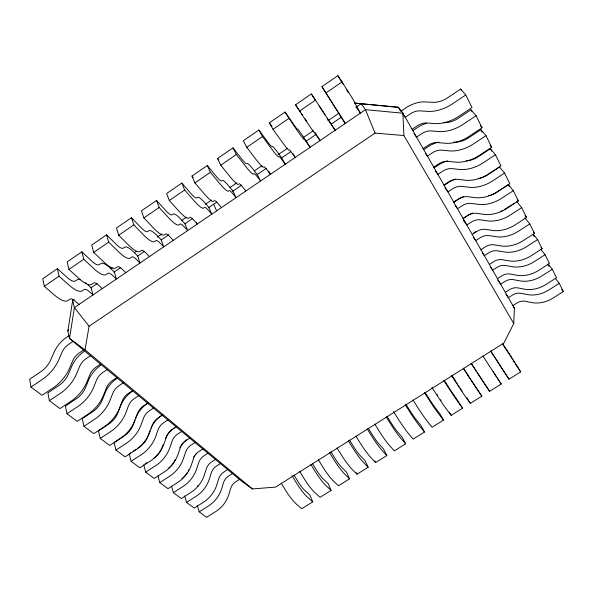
<?xml version="1.0" encoding="UTF-8"?>
<svg xmlns="http://www.w3.org/2000/svg" width="593" height="593" viewBox="0 0 593 593"><rect width="100%" height="100%" fill="white"/><g stroke="black" fill="none" stroke-linecap="round" stroke-linejoin="round"><path stroke-width="0.89" d="M74.192 299.243L72.665 300.28L67.876 331.027L69.514 338.425L241.796 481.323L252.403 488.936L275.582 487.098L503.894 343.05L513.76 323.526L514.383 308.197L402.899 113.211L398.392 107.311L354.762 103.108L398.392 107.311L400.231 110.52M252.403 488.936L85.029 349.833L89.083 326.239L375.043 133.114L403.907 135.538L513.76 323.526M163.038 444.928L161.696 448.634A14.973 10.111 -51.2 0 1 154.64 457.574L153.565 458.307M150.111 430.348L147.494 437.464A15.24 10.103 -50.8 0 1 140.282 446.536L137.65 448.293M135.812 417.828L136.308 416.605A20.933 13.935 -49.7 0 1 146.041 404.463L148.569 402.758M67.876 331.027L68.647 329.397M84.11 351.486L82.931 352.316A22.616 13.772 -48.5 0 0 72.22 365.244L68.054 374.984A16.745 9.948 -49.2 0 1 59.923 384.805L47.885 392.907L49.338 400.668L60.004 408.577L71.004 401.261A27.604 16.641 -49.4 0 0 86.934 381.87L89.84 374.724A11.171 6.901 -48.7 0 1 96.14 367.067L100.521 364.139M100.78 365.295L99.624 366.111A22.171 13.839 -48.8 0 0 89.165 378.831L85.184 388.452A16.419 9.999 -49.5 0 1 77.246 398.111L65.415 406.035L66.972 413.744L77.223 421.349L88.046 414.196A27.07 16.715 -49.7 0 0 103.582 395.123L106.369 388.059A10.948 6.931 -49 0 1 112.514 380.521L116.821 377.659M116.821 378.579L115.679 379.379A21.741 13.884 -49.1 0 0 105.48 391.899L101.648 401.402A16.107 10.037 -49.9 0 1 93.909 410.912L82.271 418.658L83.932 426.323L93.79 433.631L104.435 426.634A26.559 16.774 -50.1 0 0 119.601 407.865L122.269 400.89A10.741 6.946 -49.3 0 1 128.266 393.47L132.506 390.668M132.261 391.373L131.142 392.151A21.333 13.921 -49.4 0 0 121.18 404.485L117.503 413.877A15.811 10.066 -50.2 0 1 109.95 423.232L98.497 430.815L100.247 438.42L109.742 445.462L120.209 438.612A26.07 16.819 -50.4 0 0 135.019 420.133M80.611 279.763A23.787 6.99 54.3 0 0 77.846 279.473L74.681 281.245A18.227 5.359 53.5 0 1 67.928 278.124L57.365 268.688L42.755 278.74L44.319 286.33L54.208 294.869A30.332 9.429 53.3 0 0 67.854 300.592L70.182 299.05A11.86 3.684 54.1 0 1 75.378 301.251L79.017 304.446M81.864 251.832L83.783 259.23L93.294 268.125A30.51 8.109 53.9 0 0 106.028 274.566L108.03 273.247A11.934 3.165 54.6 0 1 112.878 275.723L116.384 279.044L114.308 271.905L109.757 267.591A23.876 6.338 54.6 0 0 101.529 263.277L98.646 264.856A18.294 4.863 53.9 0 1 92.174 261.506L81.864 251.832L67.142 261.958L68.929 269.437L78.58 278.199A30.443 8.606 53.7 0 0 91.656 284.366L93.783 282.957A11.904 3.365 54.4 0 1 98.764 285.337L102.315 288.606M106.562 234.843L108.697 242.122L117.977 251.239A30.628 7.264 54.2 0 0 130.119 258.14L131.92 256.962A11.979 2.839 54.8 0 1 136.546 259.608L139.963 263.01L137.687 255.976L133.247 251.558A23.965 5.678 54.8 0 0 125.397 246.955L122.788 248.341A18.361 4.359 54.2 0 1 116.613 244.753L106.562 234.843L91.722 245.05L93.724 252.403L103.145 261.387A30.554 7.776 54 0 0 115.642 268.014L117.562 266.746A11.949 3.039 54.7 0 1 122.321 269.296L125.79 272.647M131.446 217.713L133.818 224.873L142.854 234.22A30.74 6.412 54.6 0 0 154.402 241.588L155.989 240.55A12.023 2.505 55.1 0 1 160.392 243.375L163.72 246.858L161.244 239.935L156.915 235.406A24.054 5.011 55.1 0 0 149.436 230.507L147.116 231.693A18.427 3.84 54.6 0 1 141.245 227.875L131.446 217.713L116.495 228.008L118.726 235.243L127.903 244.449A30.673 6.923 54.4 0 0 139.815 251.536L141.527 250.409A11.993 2.706 54.9 0 1 146.063 253.129L149.443 256.561M156.537 200.456L159.139 207.491L167.93 217.068A30.858 5.545 54.9 0 0 178.871 224.91L180.25 224.013A12.068 2.164 55.4 0 1 184.416 227.015L187.655 230.581L184.972 223.769L180.761 219.136A24.15 4.329 55.4 0 0 173.667 213.932L171.636 214.918A18.502 3.321 54.9 0 1 166.062 210.863L156.537 200.456L141.46 210.826L143.921 217.942L152.861 227.378A30.792 6.063 54.7 0 0 164.165 234.932L165.669 233.953A12.038 2.365 55.2 0 1 169.976 236.852L173.275 240.358M181.821 183.059L184.66 189.968L193.199 199.774A30.977 4.655 55.2 0 0 203.532 208.099L204.689 207.35A12.112 1.816 55.6 0 1 208.625 210.537L211.775 214.184L208.877 207.476L204.785 202.739A24.239 3.64 55.6 0 0 198.084 197.232L196.35 198.018A18.568 2.795 55.2 0 1 191.079 193.718L181.821 183.059L166.626 193.511L169.324 200.501L178.011 210.167A30.903 5.189 55 0 0 188.715 218.194L190.005 217.364A12.082 2.024 55.5 0 1 194.074 220.44L197.276 224.035L196.587 222.345M221.471 207.587L218.357 203.91A12.127 1.675 55.7 0 0 214.518 200.649L213.45 201.338A31.029 4.299 55.3 0 1 203.369 192.821L194.927 182.918L191.999 176.062L207.313 165.521L216.297 176.44A18.642 2.253 55.5 0 0 221.248 180.976L222.686 180.398A24.335 2.935 55.8 0 1 228.994 186.217L232.967 191.065L236.073 197.662L233.019 193.926A12.156 1.468 55.8 0 0 229.321 190.561L228.379 191.154A31.095 3.758 55.5 0 1 218.676 182.347L210.389 172.296L207.313 165.521M245.843 191.013L242.826 187.247A12.179 1.327 55.9 0 0 239.224 183.8L238.371 184.341A31.147 3.395 55.7 0 1 228.92 175.335L220.744 165.195L217.572 158.464L233.012 147.842L241.714 159.02A18.717 1.705 55.9 0 0 246.347 163.809L247.481 163.438A24.424 2.224 56.1 0 1 253.389 169.568L257.236 174.535L260.564 181.006L257.599 177.196A12.208 1.112 56.1 0 0 254.145 173.638L253.426 174.083A31.221 2.846 55.9 0 1 244.353 164.78L236.325 154.491L233.012 147.842M258.911 130.015L262.477 136.531L270.245 147.064A31.347 1.92 56.2 0 0 278.666 156.871L279.155 156.582A12.253 0.749 56.3 0 1 282.372 160.325L285.233 164.231L281.69 157.871L277.961 152.794A24.521 1.497 56.3 0 0 272.469 146.345L271.646 146.501A18.791 1.149 56.2 0 1 267.339 141.46L258.911 130.015L243.345 140.726L246.762 147.323L254.686 157.708A31.273 2.476 56 0 0 263.5 167.211L264.122 166.826A12.223 0.964 56.2 0 1 267.487 170.465L270.408 174.312L268.703 171.095M292.89 153.535L295.158 157.486L292.334 153.55A12.275 0.6 56.4 0 0 289.214 149.725L288.821 149.947A31.399 1.549 56.3 0 1 280.652 139.941L273.002 129.311L269.333 122.847L285.025 112.047L293.164 123.759A18.865 0.586 56.5 0 0 297.145 129.059L297.656 129.118A24.617 0.763 56.6 0 1 302.734 135.893L310.102 147.323L307.33 143.336A12.305 0.385 56.6 0 0 304.365 139.392L304.105 139.525A31.473 0.978 56.5 0 1 296.337 129.215L285.025 112.047M317.203 135.879L320.101 140.526L314.342 132.55A31.525 0.6 56.6 0 1 306.833 122.032L295.529 104.82L311.355 93.939L335.156 130.29L331.161 124.167M321.94 86.652L345.237 123.44L321.94 86.652L337.891 75.674L349.166 93.064A31.733 0.949 57.2 0 1 355.592 104.427L360.411 113.122L356.185 107.118M44.319 286.33L59.063 276.212L57.365 268.688M68.929 269.437L83.783 259.23M93.724 252.403L108.697 242.122M118.726 235.243L133.818 224.873M143.921 217.942L159.139 207.491M169.324 200.501L184.66 189.968M194.927 182.918L210.389 172.296M220.744 165.195L236.325 154.491M246.762 147.323L262.477 136.531M273.002 129.311L288.843 118.43M299.45 111.15L315.424 100.18L311.355 93.939M326.12 92.834L342.228 81.775M110.706 268.888L112.233 267.843M134.403 252.722L136.701 251.15M157.345 237.074L161.933 233.939M181.806 220.381L186.395 217.253M205.512 204.214L211.627 200.041M229.98 187.521L236.859 182.829M254.441 170.828L262.091 165.617M278.147 154.662L287.323 148.406M303.379 137.45L313.319 130.668M327.847 120.764L338.551 113.456M90.981 287.798L97.089 283.632M113.886 272.194L120.757 267.51M137.554 256.065L144.425 251.388M161.222 239.943L168.857 234.739M184.89 223.82L192.525 218.617M208.432 207.78L216.69 202.154M232.612 191.309L241.796 185.053M257.103 174.624L266.294 168.36M281.601 157.931L290.785 151.675M306.099 141.245L316.047 134.463M331.354 124.033L341.309 117.251M355.852 107.348L361.211 103.693L365.481 109.668L375.043 133.114M68.758 335.779L65.571 337.973A23.083 13.698 -48.2 0 0 54.586 351.115L50.242 360.967A17.086 9.881 -48.9 0 1 41.895 370.951L29.65 379.246L30.984 387.059L42.088 395.294L53.281 387.8A28.153 16.552 -49.1 0 0 69.618 368.09L72.657 360.855A11.393 6.871 -48.4 0 1 79.114 353.08L83.569 350.085M400.712 111.365L407.228 107.007A24.402 15.218 -31.5 0 1 423.795 101.855L433.906 102.381A18.272 11.148 -30.3 0 0 446.648 98.438L460.628 89.069L465.764 94.939L472.013 107.518L459.271 116.043A30.087 18.65 -30.1 0 1 434.158 123.574L426.819 123.003A12.038 7.62 -31.3 0 0 417.027 125.946L412.083 129.274M73.065 341.375L68.566 344.407A11.534 6.842 -48.2 0 0 62.006 352.264L58.892 359.558A28.494 16.485 -48.9 0 1 42.296 379.461L30.984 387.059M465.764 94.939L452.867 103.605A30.473 18.598 -30.3 0 1 427.509 111.373L420.118 110.861A12.194 7.605 -31.5 0 0 410.223 113.9L405.227 117.273L402.721 113.989M412.772 130.668L418.443 126.902A23.883 15.277 -31.2 0 1 426.597 123.255M90.432 355.77L86.007 358.743A11.304 6.886 -48.5 0 0 79.61 366.474L76.63 373.672A27.93 16.589 -49.2 0 1 60.456 393.248L49.338 400.668M423.135 148.606L427.983 145.367A11.786 7.642 -31 0 1 437.627 142.565L444.869 143.232A29.457 18.709 -29.7 0 0 469.574 136.086L482.065 127.777L476.083 115.724L470.968 109.809L457.262 118.934A17.886 11.193 -29.9 0 1 444.728 122.677L443.379 122.625M423.639 149.658L429.199 145.997A23.386 15.307 -30.8 0 1 438.864 142.046M476.083 115.724L463.444 124.167A29.828 18.672 -29.9 0 1 438.501 131.535L431.2 130.92A11.934 7.635 -31.2 0 0 421.467 133.81L416.56 137.102L414.055 133.796M107.118 369.609L102.767 372.515A11.082 6.916 -48.8 0 0 96.533 380.12L93.672 387.236A27.389 16.678 -49.5 0 1 77.898 406.494L66.972 413.744M433.742 167.159L438.501 163.994A11.549 7.657 -30.6 0 1 447.997 161.333L455.15 162.089A28.857 18.746 -29.3 0 0 479.455 155.299L491.708 147.197L485.971 135.641L480.886 129.682L467.432 138.584A17.516 11.223 -29.5 0 1 455.105 142.135L453.771 142.068M434.069 167.901L439.524 164.32A22.912 15.329 -30.5 0 1 447.418 160.918M485.971 135.641L473.577 143.869A29.213 18.724 -29.5 0 1 449.034 150.867L441.822 150.162A11.69 7.65 -30.8 0 0 432.245 152.905L427.434 156.115L425.433 153.461M123.166 382.922L118.889 385.761A10.867 6.938 -49.1 0 0 112.803 393.248L110.068 400.275A26.863 16.745 -49.9 0 1 94.672 419.229L83.932 426.323M443.935 184.972L448.605 181.888A11.311 7.665 -30.3 0 1 457.952 179.353L465.016 180.198A28.279 18.768 -28.9 0 0 488.936 173.734L500.959 165.832L495.451 154.743L490.389 148.754L477.195 157.434A17.16 11.245 -29.1 0 1 466.224 160.814M444.09 185.431L449.457 181.94A22.46 15.336 -30.1 0 1 455.624 179.13M495.451 154.743L483.295 162.764A28.627 18.754 -29.1 0 1 459.138 169.42L452.022 168.627A11.452 7.665 -30.5 0 0 442.593 171.236L437.871 174.372L435.373 171.036M138.614 395.739L134.403 398.511A10.659 6.953 -49.4 0 0 128.466 405.886L125.835 412.832A26.366 16.797 -50.2 0 1 110.809 431.482L100.247 438.42M147.613 403.203L143.439 405.938A10.541 6.96 -49.6 0 0 137.583 413.239L132.773 425.885A15.522 10.088 -50.5 0 1 125.39 435.099L114.123 442.519L115.954 450.072L125.108 456.855L135.404 450.154A25.595 16.841 -50.7 0 0 149.881 431.956L152.334 425.144A10.348 6.968 -49.9 0 1 158.064 417.954L162.163 415.27M453.727 202.102L458.315 199.085A11.097 7.665 -29.9 0 1 467.514 196.676L474.489 197.588A27.73 18.768 -28.5 0 0 498.038 191.443L509.839 183.726L504.554 173.074L499.521 167.063L486.571 175.528A16.826 11.252 -28.7 0 1 478.151 178.56M453.734 202.295L459.004 198.877A22.023 15.329 -29.7 0 1 463.511 196.706M504.554 173.074L492.62 180.902A28.056 18.768 -28.7 0 1 468.848 187.232L461.821 186.365A11.223 7.665 -30.1 0 0 452.533 188.848L447.893 191.902L446.9 190.568M153.498 408.08L149.354 410.801A10.466 6.968 -49.7 0 0 143.55 418.058L141.03 424.922A25.877 16.826 -50.5 0 1 126.353 443.282L115.954 450.072M463.14 218.572L467.647 215.63A10.882 7.657 -29.5 0 1 476.713 213.332L483.606 214.318A27.196 18.761 -28 0 0 506.793 208.462L518.378 200.923L513.293 190.687L508.297 184.653L495.578 192.925A16.5 11.252 -28.3 0 1 490.908 195.008M162.89 414.663L160.406 416.33A20.555 13.95 -50.1 0 0 150.889 428.294M463.126 218.446L468.188 215.185A21.6 15.314 -29.3 0 1 472.628 213.072M513.293 190.687L501.582 198.329A27.515 18.768 -28.3 0 1 478.18 204.355L471.242 203.414A11.008 7.665 -29.7 0 0 462.088 205.778L457.537 208.766L455.053 205.415M167.841 419.977L163.764 422.639A10.274 6.968 -50.1 0 0 158.086 429.784L155.67 436.567A25.417 16.849 -50.8 0 1 141.327 454.653L131.097 461.295L129.192 453.801L130.727 452.8M133.04 451.303L136.116 449.294M511.492 204.985L504.243 209.655M512.989 204.014L514.487 203.036M473.57 233.093L475.838 231.626M176.203 426.916L172.163 429.54A10.163 6.975 -50.2 0 0 166.566 436.626L164.202 443.356A25.143 16.856 -51 0 1 150.051 461.28L139.918 467.84L131.097 461.295M472.213 234.435L476.639 231.552A10.674 7.642 -29.1 0 1 485.571 229.365L492.375 230.41A26.692 18.739 -27.6 0 0 515.206 224.836L526.584 217.468L521.699 207.617L516.733 201.576M521.699 207.617L510.195 215.089A26.989 18.754 -27.9 0 1 487.149 220.826L480.3 219.818A10.8 7.65 -29.3 0 0 471.287 222.071L466.81 224.992L463.837 220.959M181.68 431.459L177.663 434.061A10.088 6.968 -50.4 0 0 172.118 441.103L169.791 447.804A24.965 16.863 -51.2 0 1 155.766 465.616L145.693 472.124L143.721 464.69M145.233 463.704L146.753 462.725M189.745 438.145L185.772 440.725A9.985 6.968 -50.6 0 0 180.294 447.7L178.019 454.357A24.706 16.863 -51.4 0 1 164.187 472.006L154.202 478.44L145.693 472.124M480.945 249.712L485.296 246.896A10.481 7.627 -28.7 0 1 494.102 244.805L500.818 245.91A26.196 18.702 -27.2 0 0 523.315 240.595L534.493 233.39L529.786 223.909L524.849 217.861M529.786 223.909L518.49 231.211A26.492 18.724 -27.4 0 1 495.792 236.681L489.017 235.606A10.592 7.642 -28.9 0 0 480.145 237.756L475.742 240.61L473.281 237.252M195.03 442.534L191.079 445.084A9.911 6.968 -50.7 0 0 185.653 452.022L183.415 458.648A24.535 16.863 -51.5 0 1 169.702 476.194L159.776 482.569L157.968 476.009M202.821 448.997L198.907 451.518A9.807 6.96 -50.9 0 0 193.548 458.396L191.361 464.971A24.283 16.856 -51.7 0 1 177.826 482.361L167.997 488.662L159.776 482.569M489.366 264.441L493.643 261.683A10.289 7.605 -28.2 0 1 502.323 259.682L508.957 260.838A25.729 18.657 -26.7 0 0 531.12 255.768L542.106 248.726L537.569 239.594L533.211 234.213M537.569 239.594L526.465 246.732A26.01 18.687 -27 0 1 504.109 251.943L497.423 250.824A10.4 7.62 -28.5 0 0 488.676 252.87L484.348 255.665L482.383 252.981M207.928 453.23L204.036 455.735A9.74 6.96 -51.1 0 0 198.722 462.57L196.572 469.115A24.113 16.849 -51.9 0 1 183.148 486.401L173.378 492.657L171.518 486.149M215.459 459.471L211.597 461.947A9.644 6.953 -51.3 0 0 206.357 468.729L204.251 475.23A23.876 16.841 -52.1 0 1 190.998 492.36L181.317 498.543L173.378 492.657M497.49 278.643L501.7 275.945A10.103 7.583 -27.8 0 1 510.247 274.04L516.807 275.241A25.277 18.605 -26.2 0 0 538.644 270.401L549.444 263.507L545.071 254.701L540.749 249.327M545.071 254.701L534.16 261.691A25.543 18.635 -26.5 0 1 512.13 266.665L505.525 265.486A10.214 7.598 -28.1 0 0 496.904 267.45L492.65 270.178L490.693 267.495M220.388 463.57L216.556 466.024A9.577 6.946 -51.4 0 0 211.353 472.762L209.285 479.233A23.713 16.826 -52.2 0 1 196.142 496.267L186.521 502.404L184.616 495.948M227.668 469.604L223.872 472.028A9.481 6.938 -51.6 0 0 218.728 478.714L216.704 485.141A23.475 16.812 -52.5 0 1 203.733 502.026L194.193 508.09L186.521 502.404M505.325 292.356L509.469 289.71A9.933 7.561 -27.3 0 1 517.904 287.894L524.375 289.139A24.832 18.539 -25.7 0 0 545.901 284.514L556.516 277.769L552.305 269.274L548.014 263.9M552.305 269.274L541.572 276.108A25.099 18.583 -26 0 1 519.868 280.86L513.345 279.637A10.037 7.576 -27.6 0 0 504.836 281.512L500.655 284.188L497.735 280.17M232.441 473.562L228.661 475.971A9.414 6.931 -51.8 0 0 223.568 482.613L221.567 489.01A23.32 16.804 -52.6 0 1 208.699 505.807L199.218 511.818L197.276 505.414M239.483 479.403L235.74 481.783A9.325 6.923 -52 0 0 230.699 488.373L228.75 494.725A23.097 16.782 -52.8 0 1 216.037 511.374L206.638 517.326L199.218 511.818M512.901 305.595L516.977 303.008A9.762 7.531 -26.8 0 1 525.287 301.266L531.691 302.556A24.417 18.472 -25.2 0 0 552.906 298.138L563.35 291.526L559.281 283.328L555.552 278.636M559.281 283.328L548.733 290.021A24.661 18.516 -25.5 0 1 527.333 294.565L520.884 293.298A9.859 7.546 -27.1 0 0 512.5 295.084L508.386 297.708L505.97 294.365M294.061 475.163L298.835 482.932A13.239 2.898 58.6 0 0 304.379 490.085L309.939 495.088L312.726 501.878L301.748 508.735L296.596 504.28A22.045 5.107 58.7 0 1 285.492 490.115L281.979 484.348A9.08 2.172 58.6 0 0 281.238 483.176M312.459 463.556L317.27 471.331A13.276 2.624 58.4 0 0 322.77 478.544L328.181 483.658L331.094 490.396L320.057 497.29L315.039 492.731A22.111 4.655 58.5 0 1 304.016 478.455L300.481 472.68A9.103 1.979 58.5 0 0 299.732 471.509M330.961 451.881L335.808 459.664A13.313 2.35 58.2 0 0 341.264 466.936L346.534 472.169L349.566 478.847L338.47 485.786L333.577 481.123A22.171 4.195 58.3 0 1 322.651 466.721L319.086 460.946A9.132 1.786 58.3 0 0 318.337 459.768M337.046 447.96A9.154 1.586 58.1 0 1 337.795 449.138L341.39 454.927A22.23 3.728 58.1 0 0 352.227 469.441L356.986 474.215L368.149 467.24L364.991 460.605L359.869 455.261A13.35 2.068 58 0 1 354.451 447.93L349.574 440.132M355.867 436.085A9.184 1.386 57.9 0 1 356.623 437.271L360.24 443.06A22.297 3.254 58 0 0 370.988 457.692L375.606 462.57L386.829 455.557L383.545 448.983L378.571 443.52A13.394 1.779 57.9 0 1 373.205 436.129L368.29 428.324M387.118 416.449L392.069 424.262A13.431 1.497 57.7 0 0 397.384 431.711L402.21 437.293L405.619 443.816L394.338 450.865L389.853 445.884A22.356 2.78 57.8 0 1 379.201 431.126L375.554 425.329A9.214 1.186 57.8 0 0 374.791 424.143M406.049 404.5L411.038 412.328A13.469 1.201 57.5 0 0 416.308 419.837L420.986 425.537L424.521 432L413.173 439.094L408.829 434.002A22.423 2.298 57.6 0 1 398.274 419.125L394.597 413.321A9.236 0.978 57.6 0 0 393.448 411.557M425.092 392.484L430.118 400.319A13.506 0.912 57.4 0 0 435.344 407.888L439.865 413.714L443.534 420.118L432.112 427.256L427.916 422.046A22.49 1.816 57.5 0 1 417.45 407.05L413.744 401.239A9.266 0.771 57.4 0 0 412.98 400.053M431.852 387.311A9.295 0.563 57.3 0 1 433.009 389.09L436.745 394.901A22.549 1.319 57.3 0 0 447.107 410.03L451.169 415.345L462.651 408.169L454.483 395.879A13.543 0.615 57.2 0 1 449.309 388.245L444.246 380.402M451.614 375.673L456.15 382.685A22.616 0.823 57.1 0 0 466.417 397.94L470.331 403.366L481.879 396.146L463.289 368.305M475.675 370.403L489.603 391.321L501.218 384.064L497.149 377.83M497.534 361.597L508.987 379.209L520.676 371.9L517.148 366.17A22.786 0.504 56.7 0 0 507.148 350.589L502.523 343.555M85.029 349.833L69.514 338.425L74.377 307.604L72.665 300.28M59.063 276.212L68.81 284.885A30.399 8.939 53.5 0 0 82.116 290.874L84.325 289.414A11.89 3.491 54.3 0 1 89.387 291.719L92.975 294.958L91.107 287.716L87.401 284.351M312.726 501.878L307.648 497.364A22.082 4.833 58.6 0 1 296.596 483.125L293.061 477.358A9.095 2.053 58.5 0 0 291.934 475.616M331.094 490.396L326.15 485.771A22.149 4.381 58.4 0 1 315.187 471.428L311.629 465.646A9.117 1.861 58.4 0 0 310.88 464.475M349.566 478.847L344.755 474.118A22.208 3.914 58.2 0 1 333.881 459.657L330.301 453.867A9.147 1.668 58.2 0 0 329.545 452.696M368.149 467.24L363.472 462.399A22.267 3.447 58 0 1 352.687 447.811L349.077 442.022A9.177 1.468 58 0 0 348.321 440.844M386.829 455.557L382.292 450.613A22.334 2.972 57.9 0 1 371.603 435.907L367.964 430.11A9.199 1.268 57.8 0 0 367.208 428.932M405.619 443.816L401.224 438.761A22.393 2.491 57.7 0 1 390.631 423.928L386.962 418.132A9.229 1.06 57.7 0 0 386.199 416.946M480.367 125.798L482.065 127.777M490.018 145.203L491.708 147.197M191.999 176.062L193.177 177.448M517.266 199.582L518.378 200.923M424.521 432L420.267 426.834A22.46 2.009 57.5 0 1 409.77 411.883L406.072 406.079A9.251 0.852 57.5 0 0 405.308 404.893M524.938 215.452L526.584 217.468M533.396 232.041L534.493 233.39M541.016 247.377L542.106 248.726M217.572 158.464L218.713 159.888M561.756 289.517L563.35 291.526M89.083 326.239L74.377 307.604L365.481 109.668L402.899 113.211L403.907 135.538M443.534 420.118L439.42 414.841A22.527 1.52 57.4 0 1 429.013 399.771L425.292 393.952A9.28 0.645 57.3 0 0 424.521 392.766M444.906 187.892L445.899 189.226M463.496 219.781L464.986 221.797M462.651 408.169L458.678 402.78A22.593 1.023 57.2 0 1 448.375 387.585L444.624 381.766A9.31 0.437 57.2 0 0 443.853 380.573M306.522 120.913L306.833 121.335M513.301 306.692L514.383 308.197M269.333 122.847L272.017 126.583M306.158 120.401L304.735 118.37M481.879 396.146L478.054 390.646A22.653 0.519 57 0 1 467.847 375.325M520.676 371.9L515.599 364.317M314.824 132.246L316.239 134.329M295.529 104.82L300.191 111.699M301.229 113.226L302.786 115.516M503.064 344.763L506.392 349.818M506.867 350.545L509.817 355.066M325.016 114.775L319.197 105.917M327.217 118.2L330.753 123.559M477.513 372.975L489.603 391.321M490.7 351.012L491.093 351.605M495.822 358.973L497.268 361.033M490.67 351.108L496.289 359.543M491.352 352.146L495.14 357.927M482.85 355.963L496.274 376.511M493.102 371.641L501.218 384.064M471.101 363.376L476.364 371.218M496.4 359.855L508.987 379.209M471.25 363.361L475.682 370.173M467.936 375.058L463.511 368.246M451.94 375.547L456.343 382.352M437.108 394.456L437.782 395.494M510.343 355.882L512.189 358.795M512.574 359.41L512.982 360.07M337.891 75.674L343.354 84.547M513.419 360.781L514.724 362.901M466.958 397.836L470.331 403.366M449.301 412.157L451.169 415.345M460.628 89.069L461.413 90.64M470.968 109.809L471.769 111.41M480.886 129.682L482.116 132.157M490.789 149.547L491.575 151.126M508.297 184.653L509.076 186.232M533.426 235.065L534.189 236.585M548.243 264.774L549.014 266.316M374.806 460.924L375.606 462.57M356.215 472.547L356.986 474.215M213.68 204.207L216.615 210.886M346.534 89.743A19.02 0.571 57.2 0 1 347.424 91.263M347.794 91.9A19.02 0.571 57.2 0 1 348.106 92.456M489.699 195.356A16.5 11.252 -28.3 0 1 488.499 195.638M85.37 282.631A23.787 6.99 54.3 0 1 86.437 283.506M462.169 391.054A13.557 0.489 57.1 0 1 461.31 389.816M460.835 389.127A13.557 0.489 57.1 0 1 460.338 388.4M459.82 387.629A13.557 0.489 57.1 0 1 459.279 386.829M458.73 385.999A13.557 0.489 57.1 0 1 458.167 385.146M457.588 384.271A13.557 0.489 57.1 0 1 457.018 383.389M441.11 400.475A13.52 0.793 57.3 0 1 440.592 399.712M501.989 210.797A16.189 11.245 -27.9 0 1 500.826 211.264M198.01 485.474A14.217 10.088 -52.2 0 1 197.269 486.29M193.629 457.07A19.487 13.928 -51.1 0 1 194.437 455.832M195.319 454.638A19.487 13.928 -51.1 0 1 196.268 453.489M188.633 469.819A14.462 10.103 -51.9 0 1 188.196 470.82M187.136 472.769A14.462 10.103 -51.9 0 1 186.528 473.711M185.854 474.622A14.462 10.103 -51.9 0 1 183.578 477.098M182.74 477.825A14.462 10.103 -51.9 0 1 181.881 478.499M179.812 447.797A19.836 13.943 -50.7 0 1 186.484 439.747M175.395 459.412A14.714 10.111 -51.5 0 1 168.494 468.218M165.573 438.212A20.184 13.95 -50.4 0 1 171.94 429.703M173.082 428.702A20.184 13.95 -50.4 0 1 174.268 427.783"/></g></svg>
